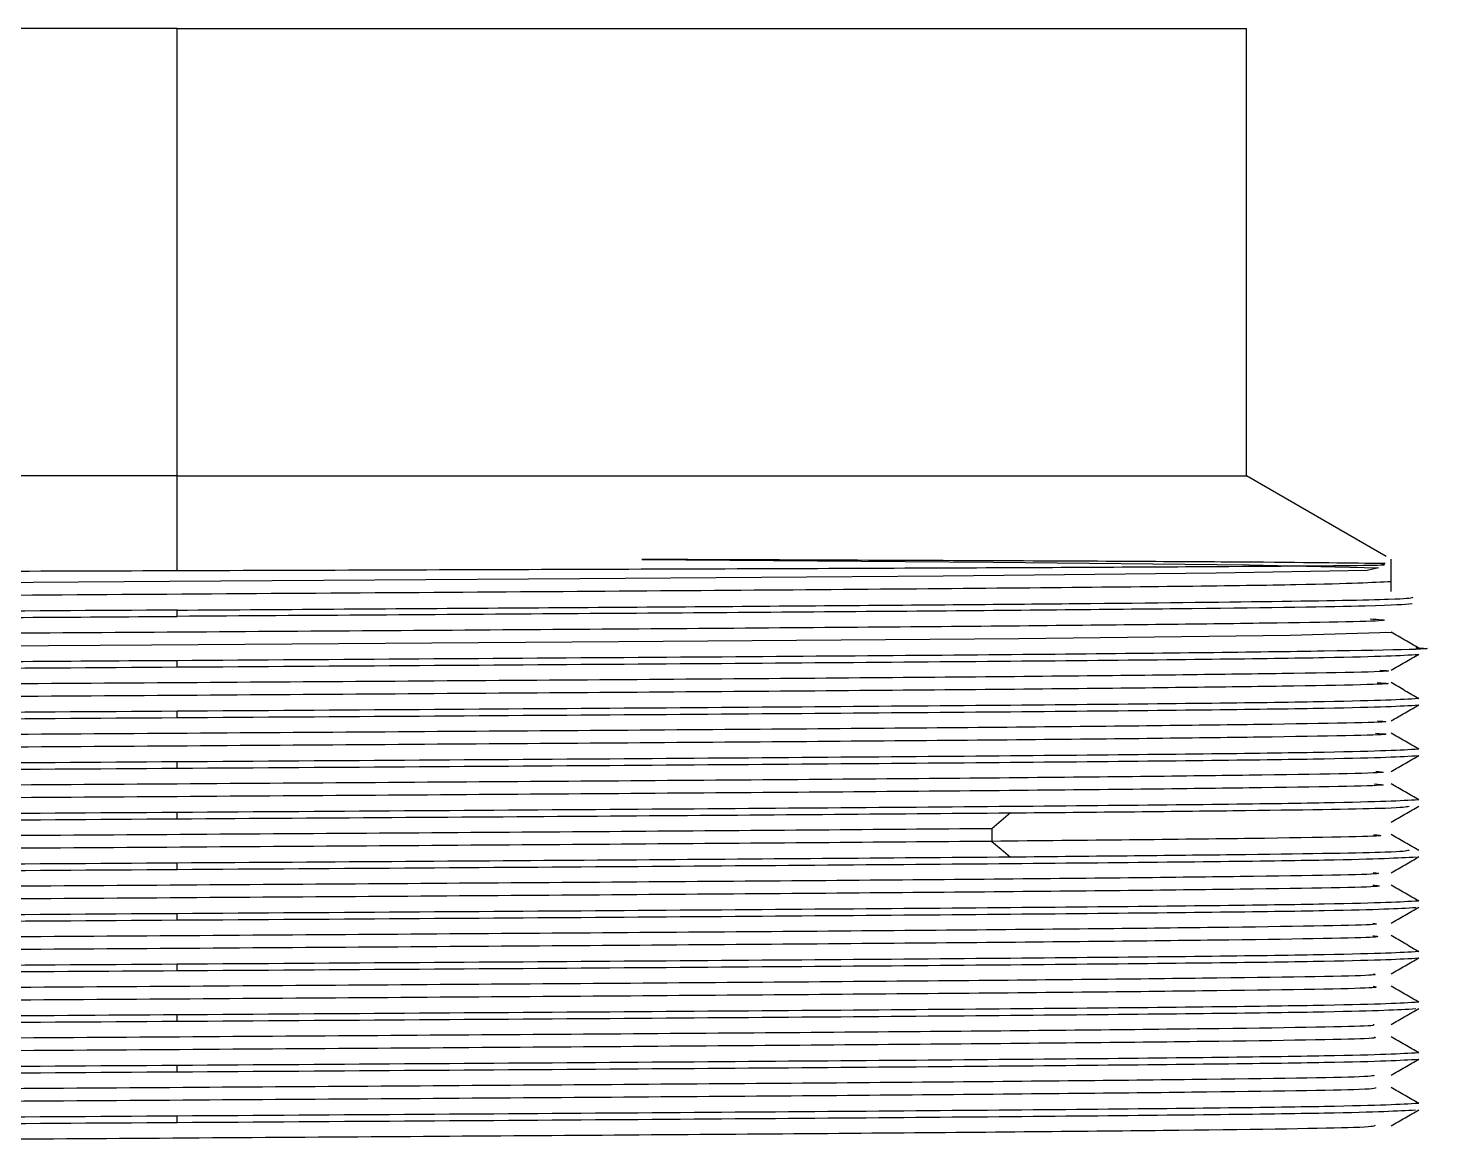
# Model space of a CAD drawing. Header units: millimetres. Extents: x 114 to 280, y 84 to 210.
# Drawn here: x 273.451 to 277.069, y 207.225 to 210.05 of the extents above; entities that cross this region are included whole.
import ezdxf

# ---------------------------------------------------------------- set-up
doc = ezdxf.new("R2010")
doc.units = ezdxf.units.MM

msp = doc.modelspace()

# ---------------------------------------------------------------- linework, layer by layer
at = {"color": 7, "linetype": 'Continuous', "lineweight": 25}
for p, q in [((273.8296, 210.0499), (271.1046, 210.0499)), ((273.8296, 208.9089), (273.8296, 210.0499)), ((273.8296, 210.0499), (276.5546, 210.0499)), ((276.5546, 208.9089), (276.5546, 210.0499)), ((273.8296, 208.9089), (271.1046, 208.9089)), ((273.8296, 208.6678), (273.8296, 208.9089)), ((273.8296, 208.9089), (276.5546, 208.9089)), ((276.9106, 208.7034), (276.5546, 208.9089)), ((276.9232, 208.6146), (276.9232, 208.6968)), ((273.8296, 208.5509), (273.8296, 208.567)), ((273.8296, 208.4219), (273.8296, 208.438)), ((273.8296, 208.2929), (273.8296, 208.309)), ((273.8296, 208.1639), (273.8296, 208.18)), ((273.8296, 208.0349), (273.8296, 208.051)), ((275.9058, 208.0097), (275.9058, 207.9774)), ((273.8296, 207.9059), (273.8296, 207.922)), ((273.8296, 207.7769), (273.8296, 207.793)), ((273.8296, 207.6479), (273.8296, 207.664)), ((273.8296, 207.5189), (273.8296, 207.535)), ((273.8296, 207.3899), (273.8296, 207.406)), ((273.8296, 207.2609), (273.8296, 207.277))]:
    msp.add_line(p, q, dxfattribs=at)
at = {"color": 7, "linetype": 'Continuous', "lineweight": 25, "flags": 128}
for points in [[(275.0136, 208.696), (275.909, 208.689), (276.5603, 208.6819), (276.8909, 208.6748), (276.862, 208.6678), (276.477, 208.6607), (275.7811, 208.6536), (274.856, 208.6466), (273.8104, 208.6395), (272.7671, 208.6324), (271.8485, 208.6253), (271.1625, 208.6183), (270.7898, 208.6112), (270.774, 208.6041), (270.774, 208.6041)], [(276.9075, 208.5107), (276.9229, 208.5101), (276.6653, 208.502), (275.9743, 208.4939), (274.9555, 208.4859), (273.7647, 208.4778), (272.5838, 208.4697), (271.5933, 208.4616), (270.9446, 208.4536), (270.7369, 208.4455), (271.0017, 208.4374), (271.0017, 208.4374)], [(275.9527, 208.05), (275.9292, 208.0299), (275.9058, 208.0097)], [(275.9058, 207.9774), (275.9292, 207.9572), (275.9527, 207.9371)]]:
    msp.add_lwpolyline(points, dxfattribs=at)
at = {"color": 7, "linetype": 'Continuous', "lineweight": 25}
for points, knots in [([(273.8296, 208.6678), (274.1888, 208.669), (274.9063, 208.6713), (275.8575, 208.6748), (276.5519, 208.6784), (276.9259, 208.6814), (276.9065, 208.6832), (276.8994, 208.6839)], [0, 0, 0, 0, 0.219523, 0.438617, 0.657284, 0.875524, 1, 1, 1, 1]), ([(276.908, 208.6854), (276.818, 208.6866), (276.6381, 208.6889), (275.9552, 208.6925), (275.3272, 208.6948), (275.0136, 208.696)], [0, 0, 0, 0, 0.333989, 0.667323, 1, 1, 1, 1]), ([(270.9069, 208.6557), (271.0517, 208.6567), (271.3412, 208.6587), (272.0551, 208.6617), (272.9016, 208.6648), (273.5205, 208.6668), (273.8296, 208.6678)], [0, 0, 0, 0, 0.250623, 0.500831, 0.750622, 1, 1, 1, 1]), ([(276.9233, 208.6394), (276.8744, 208.6367), (276.7766, 208.6313), (276.0529, 208.6232), (275.0232, 208.6151), (273.8026, 208.6071), (272.5859, 208.599), (271.5684, 208.5909), (270.8671, 208.5829), (270.7835, 208.5776), (270.7423, 208.575)], [0, 0, 0, 0, 0.125441, 0.250883, 0.376326, 0.501771, 0.627217, 0.752664, 0.878112, 1, 1, 1, 1]), ([(273.8296, 208.567), (274.1143, 208.5688), (274.6838, 208.5725), (275.4756, 208.5781), (276.1499, 208.5836), (276.65, 208.5892), (276.9537, 208.5945), (276.9713, 208.5979), (276.9794, 208.5995)], [0, 0, 0, 0, 0.170554, 0.341108, 0.511662, 0.682216, 0.85277, 1, 1, 1, 1]), ([(276.9761, 208.5829), (276.9547, 208.5809), (276.9091, 208.5768), (276.4553, 208.5705), (275.7478, 208.564), (274.8386, 208.5574), (274.166, 208.5531), (273.8296, 208.5509)], [0, 0, 0, 0, 0.18049, 0.385367, 0.590245, 0.795122, 1, 1, 1, 1]), ([(273.8296, 208.567), (273.4151, 208.5643), (272.5859, 208.5589), (271.5407, 208.5509), (270.8146, 208.5429), (270.7201, 208.5376), (270.6735, 208.535)], [0, 0, 0, 0, 0.251947, 0.503893, 0.75584, 1, 1, 1, 1]), ([(270.691, 208.5181), (270.6824, 208.5188), (270.6537, 208.5212), (270.811, 208.5254), (271.1482, 208.5305), (271.6617, 208.5356), (272.3053, 208.5407), (273.0434, 208.5458), (273.5676, 208.5492), (273.8296, 208.5509)], [0, 0, 0, 0, 0.06629, 0.221908, 0.377527, 0.533145, 0.688763, 0.844382, 1, 1, 1, 1]), ([(276.8694, 208.5444), (276.891, 208.5431), (276.9515, 208.5394), (276.6468, 208.5334), (276.0218, 208.5264), (275.1224, 208.5193), (274.0755, 208.5122), (272.9993, 208.5051), (272.0181, 208.4981), (271.2602, 208.491), (270.7962, 208.4844), (270.7742, 208.4801), (270.7645, 208.4782)], [0, 0, 0, 0, 0.0593254, 0.1661393, 0.2729525, 0.3797653, 0.4865774, 0.5933896, 0.7002013, 0.8070128, 0.9138241, 1, 1, 1, 1]), ([(276.9934, 208.4701), (276.9816, 208.4769), (276.9581, 208.4905), (276.9345, 208.5041), (276.9227, 208.511)], [0, 0, 0, 0, 0.5, 1, 1, 1, 1]), ([(276.9862, 208.4705), (276.9886, 208.4704), (277.0733, 208.4677), (276.7932, 208.4622), (276.1343, 208.4541), (275.0694, 208.4461), (274.2429, 208.4407), (273.8296, 208.438)], [0, 0, 0, 0, 0.00726, 0.255445, 0.50363, 0.751815, 1, 1, 1, 1]), ([(273.8296, 208.438), (273.5676, 208.4363), (273.0434, 208.4329), (272.3052, 208.4278), (271.6618, 208.4227), (271.1478, 208.4176), (270.8125, 208.4125), (270.6568, 208.4085), (270.6813, 208.4063), (270.6872, 208.4058)], [0, 0, 0, 0, 0.158297, 0.316595, 0.474892, 0.633189, 0.791487, 0.949784, 1, 1, 1, 1]), ([(273.8296, 208.4219), (274.2442, 208.4246), (275.0733, 208.4299), (276.119, 208.438), (276.8505, 208.4461), (276.9456, 208.4514), (276.9932, 208.4541)], [0, 0, 0, 0, 0.250011, 0.500023, 0.750035, 1, 1, 1, 1]), ([(276.9227, 208.4134), (276.9346, 208.4202), (276.9582, 208.4339), (276.9819, 208.4475), (276.9937, 208.4543)], [0, 0, 0, 0, 0.500023, 1, 1, 1, 1]), ([(270.6661, 208.3896), (270.7137, 208.3923), (270.8088, 208.3977), (271.5403, 208.4057), (272.586, 208.4138), (273.4151, 208.4192), (273.8296, 208.4219)], [0, 0, 0, 0, 0.2499493, 0.4999669, 0.7499832, 1, 1, 1, 1]), ([(276.8945, 208.4136), (276.9027, 208.4131), (276.9549, 208.4103), (276.6825, 208.405), (276.0859, 208.3979), (275.1826, 208.3907), (274.1237, 208.3835), (273.0276, 208.3763), (272.0264, 208.3691), (271.2554, 208.3619), (270.7897, 208.3552), (270.7747, 208.351), (270.7681, 208.3491)], [0, 0, 0, 0, 0.020822, 0.132283, 0.243744, 0.355204, 0.466663, 0.578122, 0.689579, 0.801037, 0.912494, 1, 1, 1, 1]), ([(276.8876, 208.3818), (276.8993, 208.3812), (276.9575, 208.3782), (276.6848, 208.3728), (276.0854, 208.3656), (275.1828, 208.3584), (274.1237, 208.3512), (273.0277, 208.344), (272.0261, 208.3368), (271.2564, 208.3296), (270.7975, 208.3231), (270.7811, 208.319), (270.7743, 208.3173)], [0, 0, 0, 0, 0.028191, 0.139651, 0.251111, 0.36257, 0.474028, 0.585486, 0.696943, 0.808399, 0.919855, 1, 1, 1, 1]), ([(276.9936, 208.341), (276.9818, 208.3479), (276.9581, 208.3615), (276.9345, 208.3752), (276.9227, 208.382)], [0, 0, 0, 0, 0.5, 1, 1, 1, 1]), ([(276.9931, 208.3412), (276.9456, 208.3386), (276.8505, 208.3332), (276.119, 208.3251), (275.0733, 208.3171), (274.2442, 208.3117), (273.8296, 208.309)], [0, 0, 0, 0, 0.24995, 0.499966, 0.749983, 1, 1, 1, 1]), ([(273.8296, 208.2929), (274.2442, 208.2956), (275.0733, 208.3009), (276.119, 208.309), (276.8505, 208.3171), (276.9456, 208.3224), (276.9932, 208.3251)], [0, 0, 0, 0, 0.250011, 0.500023, 0.750035, 1, 1, 1, 1]), ([(276.9229, 208.2844), (276.9347, 208.2912), (276.9583, 208.3049), (276.982, 208.3185), (276.9938, 208.3254)], [0, 0, 0, 0, 0.499983, 1, 1, 1, 1]), ([(273.8296, 208.309), (273.4151, 208.3063), (272.586, 208.3009), (271.5403, 208.2929), (270.8088, 208.2848), (270.7137, 208.2794), (270.6661, 208.2768)], [0, 0, 0, 0, 0.250011, 0.500022, 0.750035, 1, 1, 1, 1]), ([(270.6661, 208.2606), (270.7137, 208.2633), (270.8088, 208.2687), (271.5403, 208.2768), (272.586, 208.2848), (273.4151, 208.2902), (273.8296, 208.2929)], [0, 0, 0, 0, 0.249949, 0.499967, 0.749983, 1, 1, 1, 1]), ([(276.8883, 208.2846), (276.8978, 208.284), (276.9467, 208.281), (276.6587, 208.2757), (276.0423, 208.2685), (275.1276, 208.2613), (274.0631, 208.2541), (272.969, 208.2469), (271.9765, 208.2397), (271.2216, 208.2325), (270.7791, 208.226), (270.7751, 208.2218), (270.7734, 208.2201)], [0, 0, 0, 0, 0.027226, 0.138656, 0.250087, 0.361518, 0.472949, 0.584381, 0.695814, 0.807246, 0.918678, 1, 1, 1, 1]), ([(276.8827, 208.2528), (276.8956, 208.252), (276.9498, 208.2489), (276.6607, 208.2434), (276.0418, 208.2362), (275.1278, 208.229), (274.063, 208.2218), (272.9691, 208.2146), (271.9762, 208.2074), (271.2226, 208.2002), (270.7863, 208.1938), (270.7805, 208.1899), (270.7782, 208.1883)], [0, 0, 0, 0, 0.034571, 0.145999, 0.257427, 0.368856, 0.480286, 0.591716, 0.703147, 0.814577, 0.926007, 1, 1, 1, 1]), ([(276.9937, 208.2121), (276.9819, 208.2189), (276.9582, 208.2326), (276.9346, 208.2462), (276.9227, 208.253)], [0, 0, 0, 0, 0.500023, 1, 1, 1, 1]), ([(276.9931, 208.2122), (276.9456, 208.2096), (276.8505, 208.2042), (276.119, 208.1961), (275.0733, 208.1881), (274.2442, 208.1827), (273.8296, 208.18)], [0, 0, 0, 0, 0.24995, 0.499966, 0.749983, 1, 1, 1, 1]), ([(273.8296, 208.18), (273.4151, 208.1773), (272.586, 208.1719), (271.5403, 208.1639), (270.8088, 208.1558), (270.7137, 208.1504), (270.6661, 208.1478)], [0, 0, 0, 0, 0.250011, 0.500022, 0.750035, 1, 1, 1, 1]), ([(273.8296, 208.1639), (274.2442, 208.1666), (275.0733, 208.1719), (276.119, 208.18), (276.8505, 208.1881), (276.9456, 208.1934), (276.9932, 208.1961)], [0, 0, 0, 0, 0.250011, 0.500023, 0.750035, 1, 1, 1, 1]), ([(276.9228, 208.1554), (276.9346, 208.1622), (276.9582, 208.1759), (276.9819, 208.1895), (276.9937, 208.1964)], [0, 0, 0, 0, 0.499977, 1, 1, 1, 1]), ([(270.6661, 208.1316), (270.7137, 208.1343), (270.8088, 208.1397), (271.5403, 208.1478), (272.586, 208.1558), (273.4151, 208.1612), (273.8296, 208.1639)], [0, 0, 0, 0, 0.249949, 0.499967, 0.749983, 1, 1, 1, 1]), ([(276.8835, 208.1556), (276.8937, 208.1549), (276.938, 208.1518), (276.6334, 208.1462), (275.9979, 208.1391), (275.072, 208.1319), (274.0024, 208.1247), (272.9108, 208.1175), (271.9275, 208.1103), (271.1891, 208.1031), (270.7693, 208.0967), (270.7753, 208.0927), (270.7778, 208.0911)], [0, 0, 0, 0, 0.033282, 0.144752, 0.256221, 0.367692, 0.479161, 0.590632, 0.702103, 0.813574, 0.925047, 1, 1, 1, 1]), ([(276.8793, 208.1238), (276.8925, 208.1229), (276.9417, 208.1196), (276.6353, 208.114), (275.9975, 208.1068), (275.0722, 208.0996), (274.0023, 208.0924), (272.9109, 208.0852), (271.9271, 208.078), (271.1901, 208.0708), (270.7759, 208.0646), (270.7798, 208.0607), (270.7812, 208.0593)], [0, 0, 0, 0, 0.040582, 0.152049, 0.263516, 0.374983, 0.48645, 0.597918, 0.709386, 0.820855, 0.932325, 1, 1, 1, 1]), ([(276.9937, 208.0831), (276.9819, 208.0899), (276.9582, 208.1035), (276.9346, 208.1172), (276.9227, 208.124)], [0, 0, 0, 0, 0.500023, 1, 1, 1, 1]), ([(276.9931, 208.0832), (276.9456, 208.0806), (276.8505, 208.0752), (276.119, 208.0671), (275.0733, 208.0591), (274.2442, 208.0537), (273.8296, 208.051)], [0, 0, 0, 0, 0.24995, 0.499966, 0.749983, 1, 1, 1, 1]), ([(275.9527, 208.05), (276.1674, 208.052), (276.597, 208.0562), (276.9445, 208.0619), (276.9612, 208.0655), (276.9685, 208.0671)], [0, 0, 0, 0, 0.360053, 0.720107, 1, 1, 1, 1]), ([(276.9227, 208.0264), (276.9345, 208.0332), (276.9582, 208.0469), (276.9818, 208.0605), (276.9936, 208.0674)], [0, 0, 0, 0, 0.499977, 1, 1, 1, 1]), ([(270.6726, 208.0024), (270.6703, 208.0025), (270.5859, 208.0052), (270.8662, 208.0107), (271.525, 208.0187), (272.5898, 208.0268), (273.4164, 208.0322), (273.8296, 208.0349)], [0, 0, 0, 0, 0.006697, 0.255023, 0.503349, 0.751674, 1, 1, 1, 1]), ([(273.8296, 208.051), (273.4151, 208.0483), (272.586, 208.0429), (271.5403, 208.0349), (270.8088, 208.0268), (270.7137, 208.0214), (270.6661, 208.0188)], [0, 0, 0, 0, 0.250011, 0.500022, 0.750035, 1, 1, 1, 1]), ([(273.8296, 208.0349), (274.2215, 208.0374), (275.0053, 208.0424), (275.6369, 208.0475), (275.9527, 208.05)], [0, 0, 0, 0, 0.499999, 1, 1, 1, 1]), ([(275.9058, 208.0097), (275.6134, 208.0073), (275.0286, 208.0025), (273.9381, 207.9953), (272.8537, 207.9881), (271.8786, 207.9809), (271.1574, 207.9737), (270.7592, 207.9674), (270.7747, 207.9636), (270.7807, 207.9621)], [0, 0, 0, 0, 0.151086, 0.302172, 0.453259, 0.604347, 0.755436, 0.906524, 1, 1, 1, 1]), ([(276.8787, 207.9945), (276.8899, 207.9936), (276.9302, 207.9903), (276.621, 207.9846), (276.1442, 207.9798), (275.9058, 207.9774)], [0, 0, 0, 0, 0.161197, 0.580599, 1, 1, 1, 1]), ([(276.9936, 207.954), (276.9818, 207.9609), (276.9581, 207.9745), (276.9345, 207.9882), (276.9227, 207.995)], [0, 0, 0, 0, 0.499938, 1, 1, 1, 1]), ([(275.9058, 207.9774), (275.6134, 207.975), (275.0286, 207.9702), (273.9381, 207.963), (272.8538, 207.9558), (271.8783, 207.9486), (271.1585, 207.9414), (270.7653, 207.9353), (270.7782, 207.9316), (270.7828, 207.9303)], [0, 0, 0, 0, 0.15258, 0.305159, 0.45774, 0.610322, 0.762904, 0.915487, 1, 1, 1, 1]), ([(276.9685, 207.9543), (276.9612, 207.9527), (276.9445, 207.949), (276.597, 207.9433), (276.1674, 207.9392), (275.9527, 207.9371)], [0, 0, 0, 0, 0.2798645, 0.6399329, 1, 1, 1, 1]), ([(273.8296, 207.922), (273.4151, 207.9193), (272.586, 207.9139), (271.5403, 207.9059), (270.8088, 207.8978), (270.7137, 207.8924), (270.6661, 207.8898)], [0, 0, 0, 0, 0.250011, 0.500022, 0.750035, 1, 1, 1, 1]), ([(273.8296, 207.9059), (274.2442, 207.9086), (275.0734, 207.9139), (276.1186, 207.922), (276.8452, 207.93), (276.9399, 207.9353), (276.9865, 207.9379)], [0, 0, 0, 0, 0.251744, 0.503488, 0.755232, 1, 1, 1, 1]), ([(275.9527, 207.9371), (275.6369, 207.9346), (275.0053, 207.9296), (274.2215, 207.9245), (273.8296, 207.922)], [0, 0, 0, 0, 0.500001, 1, 1, 1, 1]), ([(276.9228, 207.8974), (276.9346, 207.9042), (276.9582, 207.9179), (276.9819, 207.9315), (276.9937, 207.9384)], [0, 0, 0, 0, 0.499961, 1, 1, 1, 1]), ([(270.6725, 207.8734), (270.6703, 207.8735), (270.5859, 207.8763), (270.8663, 207.8817), (271.525, 207.8897), (272.5898, 207.8978), (273.4164, 207.9032), (273.8296, 207.9059)], [0, 0, 0, 0, 0.006622, 0.254967, 0.503312, 0.751656, 1, 1, 1, 1]), ([(276.8774, 207.8976), (276.8869, 207.8966), (276.92, 207.8932), (276.5797, 207.8875), (275.9069, 207.8803), (274.9595, 207.8731), (273.8807, 207.8659), (272.7953, 207.8587), (271.8312, 207.8515), (271.1269, 207.8443), (270.7499, 207.8382), (270.774, 207.8344), (270.7827, 207.8331)], [0, 0, 0, 0, 0.045506, 0.156975, 0.268444, 0.379912, 0.49138, 0.602848, 0.714318, 0.825787, 0.937257, 1, 1, 1, 1]), ([(276.876, 207.8658), (276.8878, 207.8646), (276.9247, 207.8611), (276.5812, 207.8552), (275.9066, 207.848), (274.9596, 207.8408), (273.8806, 207.8336), (272.7954, 207.8264), (271.8308, 207.8192), (271.1281, 207.812), (270.7554, 207.8061), (270.7764, 207.8025), (270.7834, 207.8013)], [0, 0, 0, 0, 0.052689, 0.164154, 0.275619, 0.387083, 0.498548, 0.610012, 0.721477, 0.832942, 0.944408, 1, 1, 1, 1]), ([(276.9936, 207.8251), (276.9818, 207.8319), (276.9582, 207.8456), (276.9346, 207.8592), (276.9228, 207.866)], [0, 0, 0, 0, 0.5, 1, 1, 1, 1]), ([(276.9931, 207.8252), (276.9456, 207.8226), (276.8505, 207.8172), (276.119, 207.8091), (275.0733, 207.8011), (274.2442, 207.7957), (273.8296, 207.793)], [0, 0, 0, 0, 0.24995, 0.499966, 0.749983, 1, 1, 1, 1]), ([(273.8296, 207.7769), (274.2442, 207.7796), (275.0734, 207.7849), (276.1186, 207.793), (276.8451, 207.801), (276.9397, 207.8063), (276.9863, 207.8089)], [0, 0, 0, 0, 0.251803, 0.503606, 0.755409, 1, 1, 1, 1]), ([(276.9227, 207.7684), (276.9345, 207.7752), (276.9582, 207.7889), (276.9818, 207.8025), (276.9936, 207.8093)], [0, 0, 0, 0, 0.5, 1, 1, 1, 1]), ([(270.6731, 207.7444), (270.6707, 207.7445), (270.5859, 207.7473), (270.8661, 207.7527), (271.525, 207.7607), (272.5898, 207.7688), (273.4164, 207.7742), (273.8296, 207.7769)], [0, 0, 0, 0, 0.007272, 0.255454, 0.503637, 0.751818, 1, 1, 1, 1]), ([(273.8296, 207.793), (273.4151, 207.7903), (272.586, 207.7849), (271.5403, 207.7769), (270.8088, 207.7688), (270.7137, 207.7634), (270.6661, 207.7607)], [0, 0, 0, 0, 0.250011, 0.500022, 0.750035, 1, 1, 1, 1]), ([(276.8761, 207.7686), (276.8844, 207.7675), (276.9106, 207.764), (276.5512, 207.7581), (275.8604, 207.7509), (274.9026, 207.7437), (273.8198, 207.7365), (272.7381, 207.7293), (271.7841, 207.7221), (271.0973, 207.7149), (270.7405, 207.7089), (270.7726, 207.7053), (270.7835, 207.7041)], [0, 0, 0, 0, 0.051567, 0.163015, 0.274462, 0.385909, 0.497354, 0.6088, 0.720244, 0.831688, 0.943131, 1, 1, 1, 1]), ([(276.8761, 207.7368), (276.8863, 207.7355), (276.9159, 207.7318), (276.5526, 207.7258), (275.8601, 207.7186), (274.9027, 207.7114), (273.8197, 207.7042), (272.7382, 207.697), (271.7837, 207.6898), (271.0987, 207.6826), (270.7455, 207.6768), (270.7741, 207.6733), (270.7829, 207.6722)], [0, 0, 0, 0, 0.058701, 0.170149, 0.281597, 0.393044, 0.50449, 0.615936, 0.72738, 0.838824, 0.950268, 1, 1, 1, 1]), ([(276.9935, 207.6961), (276.9817, 207.7029), (276.9581, 207.7166), (276.9345, 207.7302), (276.9227, 207.737)], [0, 0, 0, 0, 0.500023, 1, 1, 1, 1]), ([(276.9931, 207.6962), (276.9456, 207.6936), (276.8505, 207.6882), (276.119, 207.6801), (275.0733, 207.6721), (274.2442, 207.6667), (273.8296, 207.664)], [0, 0, 0, 0, 0.24995, 0.499966, 0.749983, 1, 1, 1, 1]), ([(273.8296, 207.6479), (274.2442, 207.6506), (275.0733, 207.6559), (276.119, 207.664), (276.8505, 207.6721), (276.9456, 207.6774), (276.9932, 207.6801)], [0, 0, 0, 0, 0.250011, 0.500023, 0.750035, 1, 1, 1, 1]), ([(276.9227, 207.6394), (276.9346, 207.6462), (276.9582, 207.6599), (276.9819, 207.6735), (276.9937, 207.6803)], [0, 0, 0, 0, 0.500039, 1, 1, 1, 1]), ([(273.8296, 207.664), (273.4151, 207.6613), (272.586, 207.6559), (271.5403, 207.6479), (270.8088, 207.6398), (270.7137, 207.6344), (270.6661, 207.6317)], [0, 0, 0, 0, 0.250011, 0.500022, 0.750035, 1, 1, 1, 1]), ([(270.7154, 207.6154), (270.7033, 207.6165), (270.6662, 207.6201), (271.027, 207.6261), (271.7309, 207.6334), (272.7141, 207.6406), (273.4578, 207.6455), (273.8296, 207.6479)], [0, 0, 0, 0, 0.108034, 0.331026, 0.554017, 0.777009, 1, 1, 1, 1]), ([(276.8759, 207.6396), (276.8822, 207.6383), (276.9008, 207.6347), (276.5214, 207.6287), (275.8131, 207.6215), (274.8454, 207.6143), (273.759, 207.6071), (272.6813, 207.5999), (271.7377, 207.5927), (271.0689, 207.5855), (270.7315, 207.5797), (270.7708, 207.5762), (270.7831, 207.5751)], [0, 0, 0, 0, 0.057732, 0.169154, 0.280575, 0.391999, 0.503421, 0.614846, 0.72627, 0.837694, 0.949118, 1, 1, 1, 1]), ([(276.8772, 207.6078), (276.8851, 207.6064), (276.9066, 207.6026), (276.5228, 207.5964), (275.8128, 207.5892), (274.8455, 207.582), (273.7589, 207.5748), (272.6813, 207.5676), (271.7375, 207.5604), (271.0696, 207.5533), (270.7338, 207.5474), (270.771, 207.544), (270.782, 207.543)], [0, 0, 0, 0, 0.064681, 0.175721, 0.286762, 0.397803, 0.508844, 0.619887, 0.730929, 0.841972, 0.953014, 1, 1, 1, 1]), ([(276.9935, 207.5671), (276.9817, 207.5739), (276.9581, 207.5876), (276.9345, 207.6012), (276.9227, 207.608)], [0, 0, 0, 0, 0.5, 1, 1, 1, 1]), ([(276.9931, 207.5672), (276.9456, 207.5646), (276.8505, 207.5592), (276.119, 207.5511), (275.0733, 207.5431), (274.2442, 207.5377), (273.8296, 207.535)], [0, 0, 0, 0, 0.24995, 0.499966, 0.749983, 1, 1, 1, 1]), ([(273.8296, 207.535), (273.4578, 207.5326), (272.7141, 207.5277), (271.7307, 207.5205), (271.0278, 207.5133), (270.6689, 207.5073), (270.7039, 207.5038), (270.7147, 207.5028)], [0, 0, 0, 0, 0.224707, 0.449415, 0.674123, 0.898831, 1, 1, 1, 1]), ([(273.8296, 207.5189), (274.2442, 207.5216), (275.0734, 207.5269), (276.1185, 207.535), (276.8447, 207.543), (276.9393, 207.5483), (276.9858, 207.5509)], [0, 0, 0, 0, 0.251928, 0.503856, 0.755784, 1, 1, 1, 1]), ([(276.9226, 207.5104), (276.9345, 207.5172), (276.9581, 207.5308), (276.9818, 207.5445), (276.9936, 207.5513)], [0, 0, 0, 0, 0.5, 1, 1, 1, 1]), ([(270.6738, 207.4864), (270.6711, 207.4864), (270.5859, 207.4892), (270.8659, 207.4947), (271.5251, 207.5027), (272.5898, 207.5108), (273.4164, 207.5162), (273.8296, 207.5189)], [0, 0, 0, 0, 0.007949, 0.255962, 0.503975, 0.751987, 1, 1, 1, 1]), ([(276.8769, 207.5106), (276.8805, 207.5092), (276.8906, 207.5054), (276.4906, 207.4993), (275.7651, 207.4921), (274.7876, 207.4849), (273.6981, 207.4777), (272.6249, 207.4705), (271.6922, 207.4633), (271.0417, 207.4561), (270.7231, 207.4504), (270.7686, 207.447), (270.7817, 207.4461)], [0, 0, 0, 0, 0.063688, 0.175125, 0.286562, 0.397998, 0.509433, 0.620868, 0.732302, 0.843736, 0.955169, 1, 1, 1, 1]), ([(276.8795, 207.4788), (276.8844, 207.4772), (276.897, 207.4733), (276.4919, 207.467), (275.7648, 207.4598), (274.7877, 207.4526), (273.698, 207.4454), (272.625, 207.4382), (271.6917, 207.431), (271.0433, 207.4239), (270.7271, 207.4183), (270.768, 207.4151), (270.7784, 207.4142)], [0, 0, 0, 0, 0.070929, 0.182369, 0.293808, 0.405246, 0.516684, 0.628122, 0.739559, 0.850994, 0.962429, 1, 1, 1, 1]), ([(276.9937, 207.438), (276.9819, 207.4448), (276.9582, 207.4585), (276.9345, 207.4722), (276.9227, 207.479)], [0, 0, 0, 0, 0.5, 1, 1, 1, 1]), ([(276.9931, 207.4382), (276.9456, 207.4356), (276.8505, 207.4302), (276.119, 207.4221), (275.0733, 207.4141), (274.2442, 207.4087), (273.8296, 207.406)], [0, 0, 0, 0, 0.24995, 0.499966, 0.749983, 1, 1, 1, 1]), ([(273.8296, 207.3899), (274.2442, 207.3926), (275.0733, 207.3979), (276.119, 207.406), (276.8505, 207.4141), (276.9456, 207.4194), (276.9932, 207.4221)], [0, 0, 0, 0, 0.250011, 0.500023, 0.750035, 1, 1, 1, 1]), ([(276.9227, 207.3813), (276.9345, 207.3882), (276.9582, 207.4018), (276.9818, 207.4155), (276.9937, 207.4223)], [0, 0, 0, 0, 0.500023, 1, 1, 1, 1]), ([(270.6738, 207.3574), (270.6711, 207.3575), (270.5859, 207.3603), (270.8659, 207.3657), (271.5251, 207.3738), (272.5898, 207.3818), (273.4164, 207.3872), (273.8296, 207.3899)], [0, 0, 0, 0, 0.007919, 0.255939, 0.50396, 0.75198, 1, 1, 1, 1]), ([(273.8296, 207.406), (273.4151, 207.4033), (272.586, 207.3979), (271.5403, 207.3899), (270.8088, 207.3818), (270.7137, 207.3764), (270.6661, 207.3737)], [0, 0, 0, 0, 0.250011, 0.500022, 0.750035, 1, 1, 1, 1]), ([(276.8789, 207.3816), (276.8792, 207.3801), (276.8801, 207.3762), (276.4587, 207.3699), (275.7163, 207.3627), (274.7296, 207.3555), (273.6373, 207.3483), (272.5691, 207.3411), (271.6473, 207.3339), (271.0155, 207.3267), (270.7148, 207.3211), (270.7658, 207.3179), (270.7789, 207.3171)], [0, 0, 0, 0, 0.069848, 0.181286, 0.292724, 0.404163, 0.515602, 0.627043, 0.738484, 0.849925, 0.961366, 1, 1, 1, 1]), ([(276.8829, 207.3498), (276.8841, 207.3481), (276.887, 207.344), (276.4599, 207.3376), (275.716, 207.3304), (274.7297, 207.3232), (273.6373, 207.316), (272.5692, 207.3088), (271.6468, 207.3016), (271.0174, 207.2945), (270.7183, 207.289), (270.7641, 207.2859), (270.7742, 207.2852)], [0, 0, 0, 0, 0.077142, 0.188582, 0.300024, 0.411466, 0.522909, 0.634353, 0.745797, 0.857241, 0.968686, 1, 1, 1, 1]), ([(276.9937, 207.309), (276.9819, 207.3158), (276.9582, 207.3295), (276.9345, 207.3432), (276.9227, 207.35)], [0, 0, 0, 0, 0.5, 1, 1, 1, 1]), ([(276.9931, 207.3092), (276.9456, 207.3066), (276.8505, 207.3012), (276.119, 207.2931), (275.0733, 207.2851), (274.2442, 207.2797), (273.8296, 207.277)], [0, 0, 0, 0, 0.24995, 0.499966, 0.749983, 1, 1, 1, 1]), ([(273.8296, 207.277), (273.4151, 207.2743), (272.586, 207.2689), (271.5403, 207.2609), (270.8088, 207.2528), (270.7137, 207.2474), (270.6661, 207.2447)], [0, 0, 0, 0, 0.250011, 0.500022, 0.750035, 1, 1, 1, 1]), ([(273.8296, 207.2609), (274.2442, 207.2636), (275.0734, 207.2689), (276.1185, 207.277), (276.8443, 207.285), (276.9389, 207.2903), (276.9853, 207.2929)], [0, 0, 0, 0, 0.252057, 0.504114, 0.756171, 1, 1, 1, 1]), ([(276.9228, 207.2523), (276.9346, 207.2592), (276.9582, 207.2728), (276.9819, 207.2865), (276.9937, 207.2933)], [0, 0, 0, 0, 0.499983, 1, 1, 1, 1]), ([(270.6736, 207.2284), (270.671, 207.2285), (270.5859, 207.2313), (270.866, 207.2367), (271.525, 207.2448), (272.5898, 207.2528), (273.4164, 207.2582), (273.8296, 207.2609)], [0, 0, 0, 0, 0.007718, 0.255789, 0.50386, 0.75193, 1, 1, 1, 1]), ([(276.882, 207.2526), (276.8782, 207.2509), (276.8691, 207.2469), (276.4257, 207.2405), (275.6669, 207.2333), (274.6712, 207.2261), (273.5766, 207.2189), (272.5137, 207.2117), (271.6034, 207.2045), (270.9908, 207.1973), (270.7071, 207.1919), (270.7626, 207.1888), (270.7751, 207.1881)], [0, 0, 0, 0, 0.075839, 0.187315, 0.29879, 0.410266, 0.521742, 0.633218, 0.744693, 0.85617, 0.967646, 1, 1, 1, 1])]:
    msp.add_open_spline(points, degree=3, knots=knots, dxfattribs=at)

doc.saveas('drawing.dxf')
